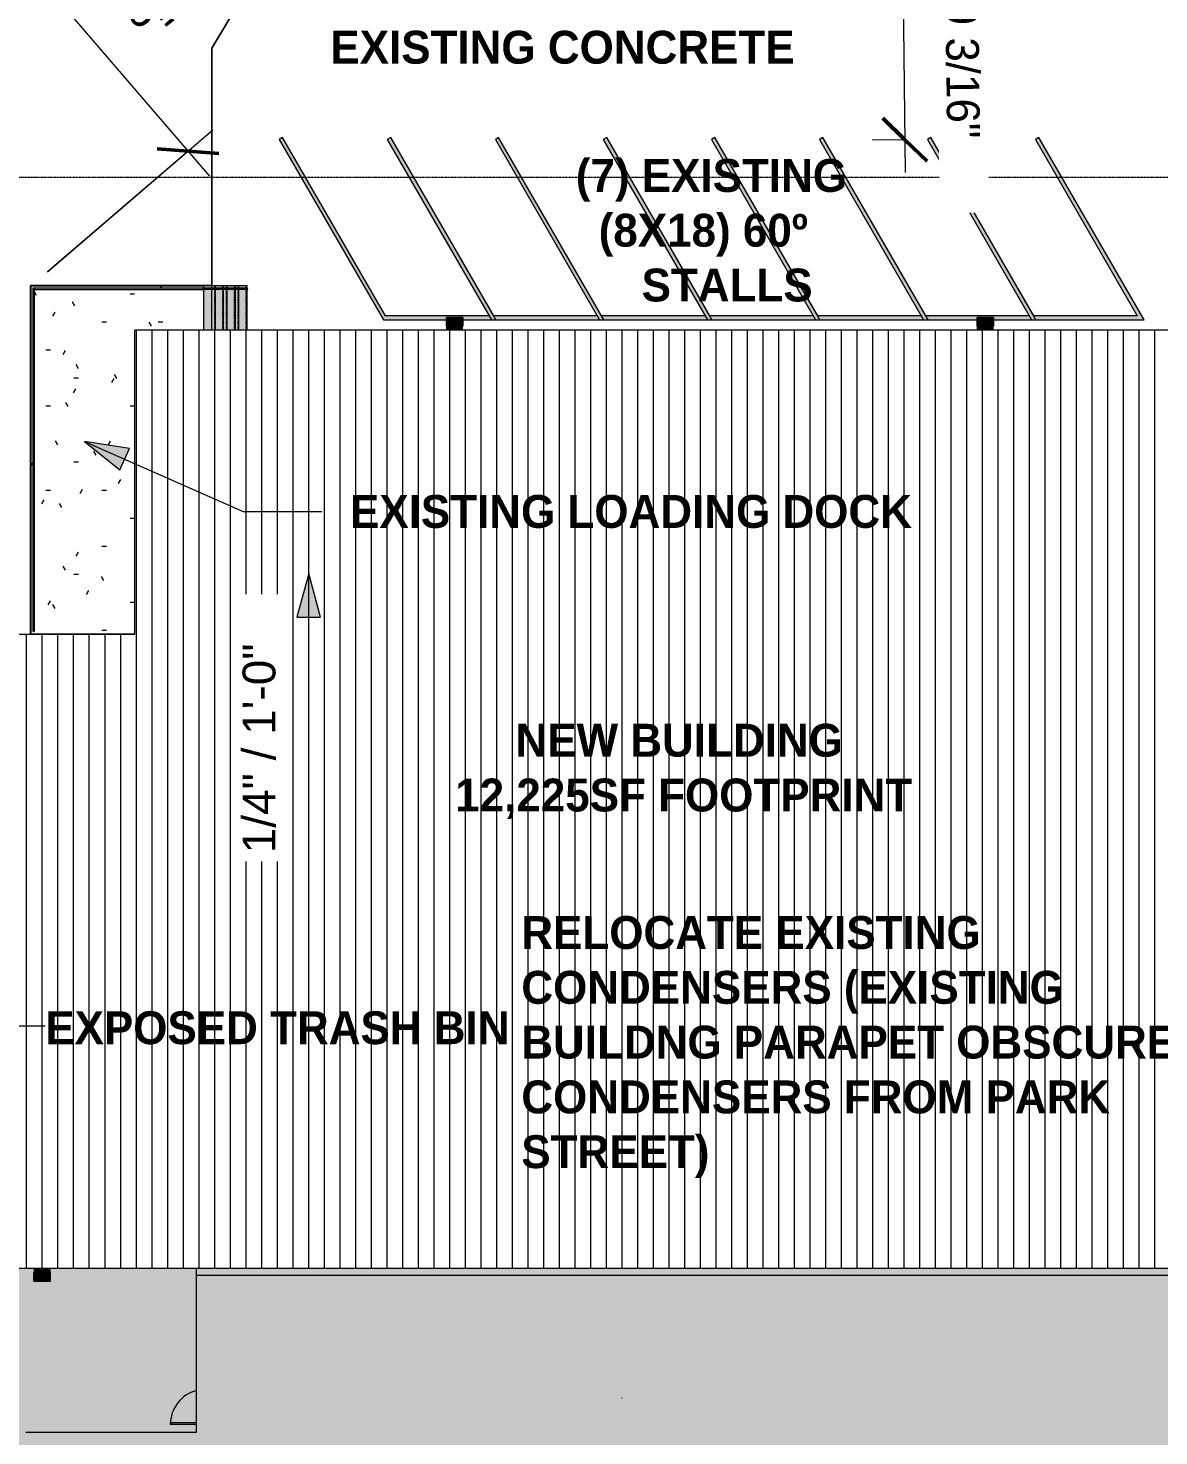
# Model space of a CAD drawing. Header units: inches. Extents: x -5728 to 634, y 9881 to 15115.
# Drawn here: x -3215 to -2055, y 10635 to 12081 of the extents above; entities that cross this region are included whole.
import ezdxf

# ---------------------------------------------------------------- set-up
doc = ezdxf.new("R2010")
doc.units = ezdxf.units.IN
doc.header["$MEASUREMENT"] = 0
for name, pattern in [('Aligning Line 1_8_', [0.25, 0.125, -0.125]), ('Dash 1_16_', [0.125, 0.0625, -0.0625]), ('Overhead 1_16_', [0.101562, 0.0625, -0.039062])]:
    doc.linetypes.add(name, pattern=pattern)
for name, color, linetype, lineweight in [('A-ANNO-DIMS', 211, 'Continuous', 9), ('A-ANNO-DIMS-360', 211, 'Continuous', 9), ('A-DOOR', 31, 'Continuous', 9), ('A-FLOR-HRAL', 11, 'Continuous', 9), ('A-GENM', 5, 'Continuous', 9), ('A-ROOF', 132, 'Continuous', 9), ('A-ROOF-PATT', 132, 'Continuous', 9), ('C-BLDG-PADS', 91, 'Continuous', 9), ('C-PRKG', 3, 'Continuous', 9), ('C-PRKG-IDEN', 70, 'Continuous', 9), ('C-TOPO', 7, 'Continuous', 9), ('E-LITE-EQPM', 33, 'Continuous', 9), ('G-ANNO-DIMS', 111, 'Continuous', 9), ('G-ANNO-SYMB', 111, 'Aligning Line 1_8_', 9), ('G-ANNO-TEXT', 231, 'Continuous', 9), ('S-STRS', 31, 'Continuous', 9)]:
    doc.layers.add(name, color=color, linetype=linetype, lineweight=lineweight)
doc.styles.add('Arial', font='arial.ttf', dxfattribs={"height": 33.75})
doc.styles.add('Century Gothic', font='ufonts.com_century-gothic.ttf', dxfattribs={"height": 33.75})
doc.styles.add('Century Gothic_B', font='GOTHICB.TTF', dxfattribs={"height": 33.75})
doc.dimstyles.new('OD__1_16__Tol__', dxfattribs={"dimscale": 12, "dimtxt": 35.240679, "dimasz": 3.75, "dimexe": 2.8125, "dimexo": 1.875, "dimgap": 2.8125, "dimtad": 1, "dimdec": 4, "dimrnd": 0.0625, "dimzin": 3, "dimdsep": 46, "dimlunit": 4, "dimtxsty": 'Century Gothic', "dimblk1": 'OBLIQUE', "dimblk2": 'OBLIQUE', "dimsah": 1, "dimcen": 0.09, "dimdle": 2.8125, "dimazin": 0, "dimtfac": 1, "dimtdec": 4, "dimtix": 1, "dimtmove": 0, "dimatfit": 3, "dimfxl": 1, "dimtvp": 1, "dimtfill": 1, "dimfrac": 2, "dimtolj": 1, "dimtzin": 0, "dimarcsym": 2})

# ---------------------------------------------------------------- blocks, each defined once
blk = doc.blocks.new('Railing - Lapeyre - 1 1_2_ Post-1355937-SITE PLAN')
at = {"layer": 'A-FLOR-HRAL'}
blk.add_hatch(color=256, dxfattribs=at).paths.add_polyline_path([(0.1, 0.7), (-0.2, 0.6), (-0.6, 0.3), (-0.6, 0), (-0.6, 0.1), (-0.4, 0.5), (0, 0.7)], flags=0)
blk.add_arc((0, 0), 0.75, 90, 180, dxfattribs=at)
blk = doc.blocks.new('Railing - Lapeyre - 1 1_2_ Post-V1-SITE PLAN')
at = {"layer": 'A-FLOR-HRAL'}
blk.add_hatch(color=256, dxfattribs=at).paths.add_polyline_path([(0, -0.8), (0.6, -0.3), (0.6, 0), (-0.8, 0), (-0.5, -0.4), (-0.2, -0.7), (0, -0.8)], flags=0)
blk.add_arc((0, 0), 0.75, 180, 360, dxfattribs=at)
blk = doc.blocks.new('Railing - Railing-1339868-SITE PLAN')
at = {"layer": 'A-FLOR-HRAL'}
for points in [[(-3210, 11461.9), (-3208.5, 11461.9), (-3208.6, 11812.5), (-3210, 11813.7), (-3210, 11462.1)], [(-3208.5, 11812.4), (-3035.1, 11812.5), (-3035.3, 11813.1), (-3035.1, 11813.5), (-3034.6, 11813.9), (-3209.9, 11813.8), (-3208.5, 11812.4)]]:
    blk.add_hatch(color=256, dxfattribs=at).paths.add_polyline_path(points, flags=0)
for p, q in [((-3034.6, 11813.9), (-3210, 11813.9)), ((-3210, 11813.9), (-3210, 11461.9)), ((-3208.5, 11812.4), (-3034.6, 11812.4)), ((-3208.5, 11461.9), (-3208.5, 11812.4)), ((-3034.6, 11813.9), (-3034.6, 11813.8)), ((-3208.5, 11461.9), (-3210, 11461.9))]:
    blk.add_line(p, q, dxfattribs=at)
blk.add_open_spline([(-3210, 11813.9), (-3210, 11813.9), (-3209.9, 11813.9), (-3209.9, 11813.8), (-3209.9, 11813.8), (-3209.8, 11813.8), (-3209.8, 11813.7), (-3209.7, 11813.7), (-3209.7, 11813.6), (-3209.6, 11813.5), (-3209.5, 11813.5), (-3209.5, 11813.4), (-3209.4, 11813.4), (-3209.4, 11813.3), (-3209.3, 11813.3), (-3209.3, 11813.2), (-3209.3, 11813.2), (-3209.2, 11813.1), (-3209.2, 11813.1), (-3209.1, 11813), (-3209.1, 11813), (-3209, 11813), (-3209, 11812.9), (-3208.9, 11812.9), (-3208.9, 11812.8), (-3208.8, 11812.8), (-3208.8, 11812.7), (-3208.7, 11812.7), (-3208.7, 11812.6), (-3208.6, 11812.6), (-3208.6, 11812.5), (-3208.6, 11812.5), (-3208.5, 11812.5), (-3208.5, 11812.4), (-3208.5, 11812.4), (-3208.5, 11812.4)], degree=3, knots=[0, 0, 0, 0, 0.083333, 0.125, 0.166667, 0.208333, 0.229167, 0.25, 0.291667, 0.333333, 0.354167, 0.375, 0.395833, 0.416667, 0.4375, 0.458333, 0.479167, 0.5, 0.520833, 0.541667, 0.5625, 0.583333, 0.604167, 0.625, 0.645833, 0.666667, 0.6875, 0.708333, 0.75, 0.770833, 0.791667, 0.833333, 0.875, 0.916667, 1, 1, 1, 1], dxfattribs=at)
at = {"rotation": 269.9999999999996}
blk.add_blockref('Railing - Lapeyre - 1 1_2_ Post-1355937-SITE PLAN', (-3034.6, 11813.1), dxfattribs=at)
blk.add_blockref('Railing - Lapeyre - 1 1_2_ Post-V1-SITE PLAN', (-3209.2, 11461.9))
blk = doc.blocks.new('Railing - Lapeyre - 1 1_2_ Post-1355956-SITE PLAN')
at = {"layer": 'A-FLOR-HRAL'}
blk.add_hatch(color=256, dxfattribs=at).paths.add_polyline_path([(0.7, 0.2), (0.4, 0.7), (-0.2, 0.6), (-0.5, 0.5), (-0.8, 0), (-0.7, -0.2), (-0.4, -0.6), (0, -0.8), (0.5, -0.5), (0.7, 0)], flags=0)
for start, end in [(360, 180), (180, 360)]:
    blk.add_arc((0, 0), 0.75, start, end, dxfattribs=at)
blk = doc.blocks.new('Railing - Lapeyre - 1 1_2_ Post-V2-SITE PLAN')
at = {"layer": 'A-FLOR-HRAL'}
blk.add_hatch(color=256, dxfattribs=at).paths.add_polyline_path([(0.7, 0), (0.6, 0.4), (0.3, 0.7), (-0.2, 0.6), (-0.7, 0.3), (-0.8, 0), (-0.7, -0.3), (-0.1, -0.7), (0.1, -0.7), (0.6, -0.4), (0.7, -0.2)], flags=0)
for start, end in [(360, 180), (180, 255), (270, 360)]:
    blk.add_arc((0, 0), 0.75, start, end, dxfattribs=at)
blk = doc.blocks.new('Railing - Railing-1340472-SITE PLAN')
at = {"layer": 'A-FLOR-HRAL'}
for points in [[(-3034, 11812.3), (-3026.2, 11812.4), (-3026.2, 11813.8), (-3034, 11813.7), (-3033.8, 11813), (-3034, 11812.5), (-3034.4, 11812.3)], [(-3026.2, 11812.3), (-2990.4, 11812.3), (-2990.8, 11812.7), (-2991, 11813), (-2990.9, 11813.4), (-2990.4, 11813.8), (-3026.2, 11813.8)]]:
    blk.add_hatch(color=256, dxfattribs=at).paths.add_polyline_path(points, flags=0)
for p, q in [((-3026.2, 11813.8), (-3034.6, 11813.8)), ((-3026.2, 11812.3), (-3034.6, 11812.3)), ((-2990.2, 11813.8), (-3026.2, 11813.8)), ((-2990.2, 11812.3), (-3026.2, 11812.3))]:
    blk.add_line(p, q, dxfattribs=at)
at = {"rotation": 270}
for name, p in [('Railing - Lapeyre - 1 1_2_ Post-V2-SITE PLAN', (-3034.6, 11813)), ('Railing - Lapeyre - 1 1_2_ Post-1355956-SITE PLAN', (-2990.2, 11813))]:
    blk.add_blockref(name, p, dxfattribs=at)
blk = doc.blocks.new('321723 - Pavement Markings - Parking - Angled - _8X18_ 70º-1523153-SITE PLAN')
at = {"layer": 'C-PRKG'}
h = blk.add_hatch(color=256, dxfattribs=at)
h.paths.add_polyline_path([(73.9, -203), (77.6, -201.6), (5.7, -4), (103.6, -4), (102.2, 0), (0, 0), (41.9, -115.2)], flags=0)
h.paths.add_polyline_path([(179.8, -201.6), (107.9, -4), (141.8, -103.1), (178.9, -199.4)], flags=0)
h.paths.add_polyline_path([(105, -2), (107.9, -4), (106.4, 0), (105.1, -1.8)], flags=0)
h = blk.add_hatch(color=256, dxfattribs=at)
h.paths.add_polyline_path([(107.9, -4), (105, -2), (106.4, 0)], flags=0)
h.paths.add_polyline_path([(176, -203), (179.8, -201.6), (141.8, -103.1), (107.9, -4), (205.8, -4), (204.3, 0), (102.2, 0), (171.8, -191.3)], flags=0)
h.paths.add_polyline_path([(282, -201.6), (210, -4), (244, -103.1), (281.1, -199.4)], flags=0)
h.paths.add_polyline_path([(207.2, -2), (210, -4), (208.6, 0), (207.3, -1.8)], flags=0)
h = blk.add_hatch(color=256, dxfattribs=at)
h.paths.add_polyline_path([(210, -4), (207.2, -2), (208.6, 0)], flags=0)
h.paths.add_polyline_path([(278.2, -203), (282, -201.6), (244, -103.1), (210, -4), (307.9, -4), (306.5, 0), (204.3, 0), (275.4, -195.3)], flags=0)
h.paths.add_polyline_path([(384.1, -201.6), (313, -6.3), (346.2, -103.1), (383.2, -199.4)], flags=0)
h.paths.add_polyline_path([(309.3, -2), (312.2, -4), (310.7, 0), (309.5, -1.8)], flags=0)
h = blk.add_hatch(color=256, dxfattribs=at)
h.paths.add_polyline_path([(312.2, -4), (309.3, -2), (310.7, 0), (312.1, -3.8)], flags=0)
h.paths.add_polyline_path([(380.4, -203), (384.1, -201.6), (346.2, -103.1), (312.2, -4), (410.1, -4), (408.6, 0), (306.5, 0), (359.2, -144.8)], flags=0)
h.paths.add_polyline_path([(486.3, -201.6), (414.4, -4), (448.3, -103.1), (485.4, -199.4)], flags=0)
h.paths.add_polyline_path([(411.5, -2), (414.4, -4), (412.9, 0), (411.6, -1.8)], flags=0)
h = blk.add_hatch(color=256, dxfattribs=at)
h.paths.add_polyline_path([(414.4, -4), (411.5, -2), (412.9, 0)], flags=0)
h.paths.add_polyline_path([(516.5, -4), (550.5, -103.1), (587.6, -199.3), (534.1, -52.4)], flags=0)
h.paths.add_polyline_path([(515.1, 0), (513.7, -2), (516.5, -4)], flags=0)
h.paths.add_polyline_path([(510.8, 0), (511, -0.2), (511.5, 0)], flags=0)
h.paths.add_polyline_path([(482.5, -203), (486.3, -201.6), (448.3, -103.1), (414.4, -4), (512.3, -4), (510.8, 0), (408.6, 0), (471.2, -171.8)], flags=0)
h = blk.add_hatch(color=256, dxfattribs=at)
h.paths.add_polyline_path([(516.5, -4), (513.7, -2), (515.1, 0)], flags=0)
h.paths.add_polyline_path([(584.7, -203), (588.4, -201.6), (550.5, -103.1), (516.5, -4), (614.4, -4), (613, 0), (510.8, 0), (575.1, -176.6)], flags=0)
h.paths.add_polyline_path([(690.6, -201.6), (621.2, -11.4), (652.6, -103.1), (689.7, -199.4)], flags=0)
h.paths.add_polyline_path([(615.8, -2), (618.7, -4), (617.2, 0), (615.9, -1.8)], flags=0)
h = blk.add_hatch(color=256, dxfattribs=at)
h.paths.add_polyline_path([(993.3, -203), (997.1, -201.6), (959.1, -103.1), (925.2, -4), (919.4, 0), (964.5, -123.9)], flags=0)
h.paths.add_polyline_path([(1099.2, -201.6), (1027.3, -4), (1061.3, -103.1), (1098.4, -199.4)], flags=0)
h.paths.add_polyline_path([(1025.9, 0), (1024.5, -2), (1027.3, -4)], flags=0)
h.paths.add_polyline_path([(1021.6, 0), (1021.8, -0.2), (1022.3, 0)], flags=0)
h.paths.add_polyline_path([(923.7, 0), (925.2, -4), (1023.1, -4), (1021.6, 0), (939, 0)], flags=0)
h.paths.add_polyline_path([(919.4, 0), (922.3, -2), (923.7, 0), (920.1, 0)], flags=0)
h = blk.add_hatch(color=256, dxfattribs=at)
h.paths.add_polyline_path([(1027.3, -4), (1024.5, -2), (1025.9, 0)], flags=0)
h.paths.add_polyline_path([(1095.5, -203), (1099.2, -201.6), (1061.3, -103.1), (1027.3, -4), (1125.2, -4), (1123.8, 0), (1021.6, 0), (1093.9, -198.6)], flags=0)
h.paths.add_polyline_path([(1201.4, -201.6), (1129.5, -4), (1163.4, -103.1), (1200.5, -199.4)], flags=0)
h.paths.add_polyline_path([(1126.6, -2), (1129.5, -4), (1128, 0), (1126.8, -1.8)], flags=0)
h = blk.add_hatch(color=256, dxfattribs=at)
h.paths.add_polyline_path([(1129.5, -4), (1126.6, -2), (1128, 0)], flags=0)
h.paths.add_polyline_path([(1197.6, -203), (1201.4, -201.6), (1163.4, -103.1), (1129.5, -4), (1227.4, -4), (1299.8, -203), (1303.6, -201.6), (1230.2, 0), (1123.8, 0), (1195.8, -197.9)], flags=0)
h = blk.add_hatch(color=256, dxfattribs=at)
h.paths.add_polyline_path([(618.7, -4), (615.8, -2), (617.2, 0)], flags=0)
h.paths.add_polyline_path([(686.8, -203), (690.6, -201.6), (652.6, -103.1), (618.8, -4), (716.6, -4), (715.1, 0), (613, 0), (682.3, -190.5)], flags=0)
h.paths.add_polyline_path([(792.8, -201.6), (720.8, -4), (754.8, -103.1), (791.9, -199.4)], flags=0)
h.paths.add_polyline_path([(718, -2), (720.8, -4), (719.4, 0), (718.1, -1.8)], flags=0)
h = blk.add_hatch(color=256, dxfattribs=at)
h.paths.add_polyline_path([(789, -203), (792.8, -201.6), (754.8, -103.1), (720.8, -4), (715.1, 0), (787.6, -199.2)], flags=0)
h.paths.add_polyline_path([(894.9, -201.6), (824.4, -8.2), (857, -103.1), (894.1, -199.4)], flags=0)
h.paths.add_polyline_path([(817.3, 0), (817.5, -0.2), (818, 0)], flags=0)
h.paths.add_polyline_path([(719.4, 0), (720.8, -4), (818.7, -4), (817.3, 0), (791.3, 0)], flags=0)
h.paths.add_polyline_path([(715.1, 0), (718, -2), (719.4, 0), (715.8, 0)], flags=0)
h.paths.add_polyline_path([(820.1, -2), (823, -4), (821.5, 0), (820.3, -1.8)], flags=0)
h = blk.add_hatch(color=256, dxfattribs=at)
h.paths.add_polyline_path([(891.2, -203), (894.9, -201.6), (857, -103.1), (823, -4), (817.3, 0), (885.2, -186.6)], flags=0)
h.paths.add_polyline_path([(997.1, -201.6), (925.2, -4), (959.1, -103.1), (996.2, -199.4)], flags=0)
h.paths.add_polyline_path([(821.5, 0), (823, -4), (920.9, -4), (919.4, 0), (830.8, 0)], flags=0)
h.paths.add_polyline_path([(817.5, -0.2), (820.1, -2), (821.5, 0), (818.2, -0.1)], flags=0)
h.paths.add_polyline_path([(922.3, -2), (925.2, -4), (923.7, 0), (922.4, -1.8)], flags=0)
for p, q in [((0, 0), (73.9, -203)), ((106.4, 0), (0, 0)), ((102.2, 0), (176, -203)), ((208.6, 0), (102.2, 0)), ((179.8, -201.6), (106.4, 0)), ((204.3, 0), (278.2, -203)), ((310.7, 0), (204.3, 0)), ((282, -201.6), (208.6, 0)), ((306.5, 0), (380.4, -203)), ((412.9, 0), (306.5, 0)), ((384.1, -201.6), (310.7, 0)), ((408.6, 0), (482.5, -203)), ((515.1, 0), (408.6, 0)), ((486.3, -201.6), (412.9, 0)), ((510.8, 0), (584.7, -203)), ((617.2, 0), (510.8, 0)), ((588.4, -201.6), (515.1, 0)), ((613, 0), (686.8, -203)), ((719.4, 0), (613, 0)), ((690.6, -201.6), (617.2, 0)), ((715.1, 0), (789, -203)), ((821.5, 0), (715.1, 0)), ((792.8, -201.6), (719.4, 0)), ((817.3, 0), (891.2, -203)), ((923.7, 0), (817.3, 0)), ((894.9, -201.6), (821.5, 0)), ((919.4, 0), (993.3, -203)), ((1025.9, 0), (919.4, 0)), ((997.1, -201.6), (923.7, 0)), ((1021.6, 0), (1095.5, -203)), ((1128, 0), (1021.6, 0)), ((1099.2, -201.6), (1025.9, 0)), ((1123.8, 0), (1197.6, -203)), ((1230.2, 0), (1123.8, 0)), ((1201.4, -201.6), (1128, 0)), ((1303.6, -201.6), (1230.2, 0)), ((77.6, -201.6), (5.7, -4)), ((5.7, -4), (103.6, -4)), ((103.6, -4), (176, -203)), ((179.8, -201.6), (107.9, -4)), ((107.9, -4), (205.8, -4)), ((205.8, -4), (278.2, -203)), ((282, -201.6), (210, -4)), ((210, -4), (307.9, -4)), ((307.9, -4), (380.4, -203)), ((384.1, -201.6), (312.2, -4)), ((312.2, -4), (410.1, -4)), ((410.1, -4), (482.5, -203)), ((486.3, -201.6), (414.4, -4)), ((414.4, -4), (512.3, -4)), ((512.3, -4), (584.7, -203)), ((588.4, -201.6), (516.5, -4)), ((516.5, -4), (614.4, -4)), ((614.4, -4), (686.8, -203)), ((690.6, -201.6), (618.7, -4)), ((618.7, -4), (716.6, -4)), ((716.6, -4), (789, -203)), ((792.8, -201.6), (720.8, -4)), ((720.8, -4), (818.7, -4)), ((818.7, -4), (891.2, -203)), ((894.9, -201.6), (823, -4)), ((823, -4), (920.9, -4)), ((920.9, -4), (993.3, -203)), ((997.1, -201.6), (925.2, -4)), ((925.2, -4), (1023.1, -4)), ((1023.1, -4), (1095.5, -203)), ((1099.2, -201.6), (1027.3, -4)), ((1027.3, -4), (1125.2, -4)), ((1125.2, -4), (1197.6, -203)), ((1201.4, -201.6), (1129.5, -4)), ((1129.5, -4), (1227.4, -4)), ((1227.4, -4), (1299.8, -203)), ((73.9, -203), (77.6, -201.6)), ((176, -203), (179.8, -201.6)), ((176, -203), (179.8, -201.6)), ((278.2, -203), (282, -201.6)), ((278.2, -203), (282, -201.6)), ((380.4, -203), (384.1, -201.6)), ((380.4, -203), (384.1, -201.6)), ((482.5, -203), (486.3, -201.6)), ((482.5, -203), (486.3, -201.6)), ((584.7, -203), (588.4, -201.6)), ((584.7, -203), (588.4, -201.6)), ((686.8, -203), (690.6, -201.6)), ((686.8, -203), (690.6, -201.6)), ((789, -203), (792.8, -201.6)), ((789, -203), (792.8, -201.6)), ((891.2, -203), (894.9, -201.6)), ((891.2, -203), (894.9, -201.6)), ((993.3, -203), (997.1, -201.6)), ((993.3, -203), (997.1, -201.6)), ((1095.5, -203), (1099.2, -201.6)), ((1095.5, -203), (1099.2, -201.6)), ((1197.6, -203), (1201.4, -201.6)), ((1197.6, -203), (1201.4, -201.6)), ((1299.8, -203), (1303.6, -201.6))]:
    blk.add_line(p, q, dxfattribs=at)
blk = doc.blocks.new('Turning Radius - Semi - 42ft axle to axle - Turning Radius - Semi - 42ft axle to axle-1546870-SITE PLAN')
at = {"layer": 'A-GENM', "linetype": 'Dash 1_16_'}
blk.add_line((426.2, 1436.6), (426.3, 1437.8), dxfattribs=at)
blk = doc.blocks.new('321723 - Pavement Markings - Parking - Angled - EXISTING _8X18_ 60º-1523241-SITE PLAN')
at = {"layer": 'C-PRKG'}
h = blk.add_hatch(color=254, dxfattribs=at)
h.paths.add_polyline_path([(110.9, 0), (0, 0), (108, -187.1), (111.5, -185.1), (6.9, -4), (113.2, -4), (110.9, -0.2)], flags=0)
h.paths.add_polyline_path([(115.5, 0), (114.3, -2), (117.8, -4)], flags=0)
h.paths.add_polyline_path([(117.8, -4), (218.9, -187.1), (222.3, -185.1), (151.3, -62.1)], flags=0)
h = blk.add_hatch(color=254, dxfattribs=at)
h.paths.add_polyline_path([(115.5, 0), (110.9, 0), (217.2, -184), (117.8, -4), (114.3, -2)], flags=0)
h.paths.add_polyline_path([(171.4, 0), (171.4, -2.3), (154.6, -2.3), (154.6, 0), (115.5, 0), (117.8, -4), (224, -4), (221.7, 0), (217.2, 0)], flags=0)
h.paths.add_polyline_path([(226.3, 0), (225.2, -2), (228.6, -4)], flags=0)
h.paths.add_polyline_path([(228.6, -4), (329.7, -187.1), (333.2, -185.1), (262.2, -62.1)], flags=0)
h = blk.add_hatch(color=254, dxfattribs=at)
h.paths.add_polyline_path([(221.7, 0), (329.7, -187.1), (228.6, -4), (225.2, -2), (226.3, 0), (224, 0)], flags=0)
h.paths.add_polyline_path([(332.6, 0), (226.3, 0), (228.6, -4), (334.9, -4), (332.6, -0.2)], flags=0)
h.paths.add_polyline_path([(337.2, 0), (336, -2), (339.5, -4)], flags=0)
h.paths.add_polyline_path([(339.5, -4), (440.6, -187.1), (444, -185.1), (363.4, -45.5)], flags=0)
h = blk.add_hatch(color=254, dxfattribs=at)
h.paths.add_polyline_path([(337.2, 0), (332.6, 0), (436.8, -180.2), (339.5, -4), (336, -2)], flags=0)
h.paths.add_polyline_path([(443.2, 0), (337.2, 0), (339.5, -4), (445.7, -4), (443.4, 0)], flags=0)
h.paths.add_polyline_path([(448, 0), (446.9, -2), (450.3, -4)], flags=0)
h.paths.add_polyline_path([(450.3, -4), (551.4, -187.1), (554.9, -185.1), (483.9, -62.1)], flags=0)
h = blk.add_hatch(color=254, dxfattribs=at)
h.paths.add_polyline_path([(448, 0), (443.4, 0), (551.4, -187.1), (450.3, -4), (446.9, -2)], flags=0)
h.paths.add_polyline_path([(450.3, 0), (448, 0), (450.3, -4), (556.6, -4), (554.3, 0), (464, 0)], flags=0)
h.paths.add_polyline_path([(558.9, 0), (557.7, -2), (561.2, -4)], flags=0)
h.paths.add_polyline_path([(561.2, -4), (662.3, -187.1), (665.7, -185.1), (580.4, -37.3)], flags=0)
h = blk.add_hatch(color=254, dxfattribs=at)
h.paths.add_polyline_path([(556.6, 0), (554.3, 0), (662.3, -187.1), (561.2, -4), (557.7, -2), (558.9, 0)], flags=0)
h.paths.add_polyline_path([(662.3, 0), (558.9, 0), (561.2, -4), (667.4, -4), (665.1, 0)], flags=0)
h.paths.add_polyline_path([(669.7, 0), (668.6, -2), (672, -4), (671.2, -2.6)], flags=0)
h.paths.add_polyline_path([(672, -4), (773.1, -187.1), (776.6, -185.1), (687.8, -31.3)], flags=0)
h = blk.add_hatch(color=254, dxfattribs=at)
h.paths.add_polyline_path([(669.7, 0), (665.1, 0), (773.1, -187.1), (672, -4), (668.6, -2), (669.1, -1.1)], flags=0)
h.paths.add_polyline_path([(778.3, 0), (715.9, 0), (715.9, -2.3), (699.1, -2.3), (699.1, 0), (669.7, 0), (672, -4), (778.3, -4), (884, -187.1), (887.4, -185.1), (780.6, 0)], flags=0)
for p, q in [((0, 0), (108, -187.1)), ((115.5, 0), (0, 0)), ((110.9, 0), (218.9, -187.1)), ((154.6, 0), (110.9, 0)), ((222.3, -185.1), (115.5, 0)), ((226.3, 0), (171.4, 0)), ((221.7, 0), (329.7, -187.1)), ((337.2, 0), (221.7, 0)), ((333.2, -185.1), (226.3, 0)), ((332.6, 0), (440.6, -187.1)), ((448, 0), (332.6, 0)), ((444, -185.1), (337.2, 0)), ((443.4, 0), (551.4, -187.1)), ((558.9, 0), (443.4, 0)), ((554.9, -185.1), (448, 0)), ((554.3, 0), (662.3, -187.1)), ((669.7, 0), (554.3, 0)), ((665.7, -185.1), (558.9, 0)), ((665.1, 0), (773.1, -187.1)), ((699.1, 0), (665.1, 0)), ((776.6, -185.1), (669.7, 0)), ((780.6, 0), (715.9, 0)), ((887.4, -185.1), (780.6, 0)), ((111.5, -185.1), (6.9, -4)), ((6.9, -4), (113.2, -4)), ((113.2, -4), (218.9, -187.1)), ((222.3, -185.1), (117.8, -4)), ((117.8, -4), (224, -4)), ((224, -4), (329.7, -187.1)), ((333.2, -185.1), (228.6, -4)), ((228.6, -4), (334.9, -4)), ((334.9, -4), (440.6, -187.1)), ((444, -185.1), (339.5, -4)), ((339.5, -4), (445.7, -4)), ((445.7, -4), (551.4, -187.1)), ((554.9, -185.1), (450.3, -4)), ((450.3, -4), (556.6, -4)), ((556.6, -4), (662.3, -187.1)), ((665.7, -185.1), (561.2, -4)), ((561.2, -4), (667.4, -4)), ((667.4, -4), (773.1, -187.1)), ((776.6, -185.1), (672, -4)), ((672, -4), (778.3, -4)), ((778.3, -4), (884, -187.1)), ((108, -187.1), (111.5, -185.1)), ((218.9, -187.1), (222.3, -185.1)), ((218.9, -187.1), (222.3, -185.1)), ((329.7, -187.1), (333.2, -185.1)), ((329.7, -187.1), (333.2, -185.1)), ((440.6, -187.1), (444, -185.1)), ((440.6, -187.1), (444, -185.1)), ((551.4, -187.1), (554.9, -185.1)), ((551.4, -187.1), (554.9, -185.1)), ((662.3, -187.1), (665.7, -185.1)), ((662.3, -187.1), (665.7, -185.1)), ((773.1, -187.1), (776.6, -185.1)), ((773.1, -187.1), (776.6, -185.1)), ((884, -187.1), (887.4, -185.1))]:
    blk.add_line(p, q, dxfattribs=at)
blk = doc.blocks.new('Pathway_Cooper_Streetworks_WKP_Pak_Glass - Pathway_Cooper_Streetworks_WKP_Pak_Glass-1556231-SITE PLAN')
at = {"layer": 'E-LITE-EQPM'}
for points in [[(-2780.3, 11783.3), (-2768.8, 11783.3), (-2768.8, 11783.7), (-2785.6, 11783.7), (-2785.6, 11783.3), (-2784.6, 11783.3)], [(-2769.2, 11774.6), (-2768.8, 11774.6), (-2768.8, 11783.3), (-2785.6, 11783.3), (-2785.6, 11774.6), (-2785.1, 11774.7), (-2785.1, 11783), (-2769.3, 11782.9), (-2769.3, 11774.6)], [(-2785.1, 11782.9), (-2785.1, 11783), (-2785.1, 11782.9)], [(-2769.3, 11770.6), (-2769.3, 11783), (-2785.1, 11783), (-2785.1, 11770.6), (-2773.5, 11770.6)], [(-2785.1, 11774.7), (-2785.1, 11774.9), (-2785.1, 11774.8)]]:
    blk.add_hatch(color=256, dxfattribs=at).paths.add_polyline_path(points, flags=0)
for p, q in [((-2785.6, 11783.3), (-2785.6, 11783.7)), ((-2768.8, 11783.7), (-2785.6, 11783.7)), ((-2785.6, 11774.6), (-2785.6, 11783.3)), ((-2768.8, 11783.3), (-2785.6, 11783.3)), ((-2785.1, 11782.9), (-2785.1, 11783)), ((-2769.3, 11783), (-2785.1, 11783)), ((-2785.1, 11770.6), (-2785.1, 11783)), ((-2769.3, 11783), (-2785.1, 11783)), ((-2785.1, 11774.7), (-2785.1, 11782.9)), ((-2769.3, 11783), (-2769.3, 11782.9)), ((-2769.3, 11783), (-2769.3, 11770.6)), ((-2769.3, 11782.9), (-2769.3, 11774.7)), ((-2768.8, 11783.7), (-2768.8, 11783.3)), ((-2768.8, 11783.3), (-2768.8, 11774.6)), ((-2785.1, 11774.6), (-2785.6, 11774.6)), ((-2768.8, 11774.6), (-2769.3, 11774.6))]:
    blk.add_line(p, q, dxfattribs=at)
blk = doc.blocks.new('Pathway_Cooper_Streetworks_WKP_Pak_Glass - Pathway_Cooper_Streetworks_WKP_Pak_Glass-V9-SITE PLAN')
at = {"layer": 'E-LITE-EQPM'}
for points in [[(-3207.9, 10794.5), (-3192.1, 10794.5), (-3192.1, 10803.2), (-3192.6, 10803.1), (-3192.6, 10794.8), (-3208.5, 10794.9), (-3208.5, 10803.2), (-3208.9, 10803.2), (-3208.9, 10794.5), (-3208.4, 10794.5)], [(-3208.4, 10794.8), (-3192.6, 10794.8), (-3192.6, 10807.1), (-3208.4, 10807.1)], [(-3195, 10794.1), (-3192.1, 10794.1), (-3192.1, 10794.5), (-3208.9, 10794.5), (-3208.9, 10794.1), (-3207.9, 10794.1)], [(-3208.5, 10794.9), (-3208.4, 10794.9), (-3208.5, 10794.9)]]:
    blk.add_hatch(color=256, dxfattribs=at).paths.add_polyline_path(points, flags=0)
for p, q in [((-3208.9, 10794.5), (-3208.9, 10803.2)), ((-3208.9, 10803.2), (-3208.4, 10803.2)), ((-3208.5, 10794.9), (-3208.5, 10803.1)), ((-3208.4, 10794.8), (-3208.4, 10807.1)), ((-3192.6, 10807.1), (-3192.6, 10794.8)), ((-3192.6, 10803.2), (-3192.1, 10803.2)), ((-3192.6, 10803.1), (-3192.6, 10794.9)), ((-3192.1, 10803.2), (-3192.1, 10794.5)), ((-3208.9, 10794.5), (-3192.1, 10794.5)), ((-3208.9, 10794.1), (-3208.9, 10794.5)), ((-3208.9, 10794.1), (-3192.1, 10794.1)), ((-3208.5, 10794.8), (-3208.5, 10794.9)), ((-3208.5, 10794.8), (-3192.6, 10794.8)), ((-3208.4, 10794.8), (-3192.6, 10794.8)), ((-3192.6, 10794.9), (-3192.6, 10794.8)), ((-3192.1, 10794.5), (-3192.1, 10794.1))]:
    blk.add_line(p, q, dxfattribs=at)
blk = doc.blocks.new('Door-Passage-Single-Flush1 - 36_ x 84_-1589671-SITE PLAN')
at = {"layer": 'A-DOOR'}
blk.add_hatch(color=254, dxfattribs=at).paths.add_polyline_path([(18, -12.4), (16.2, -12.4), (16.2, -39.1), (18, -39.1)], flags=0)
for p, q in [((16.2, -39.1), (16.2, -12.4)), ((18, -12.4), (18, -39.1)), ((18, -39.1), (16.2, -39.1))]:
    blk.add_line(p, q, dxfattribs=at)
blk.add_arc((18, -3.1), 36, 195.0994, 270, dxfattribs=at)
blk = doc.blocks.new('DIMBLOCK2-SITE PLAN')
at = {"layer": 'A-ANNO-DIMS-360', "lineweight": 50}
for p, q in [((-2317.7, 12191.3), (-2340.4, 12213.6)), ((-2317.7, 12191.3), (-2294.9, 12169.1)), ((-2315.1, 11966.2), (-2337.8, 11988.4)), ((-2315.1, 11966.2), (-2292.3, 11944))]:
    blk.add_line(p, q, dxfattribs=at)
at = {"layer": 'A-ANNO-DIMS-360'}
for p, q in [((-2318, 12225.1), (-2314.7, 11932.4)), ((-2308.3, 12191.4), (-2351.4, 12191)), ((-2317.7, 12191.3), (-2308.3, 12191.4)), ((-2314.5, 11966.2), (-2348.8, 11965.8)), ((-2315.1, 11966.2), (-2314.5, 11966.2))]:
    blk.add_line(p, q, dxfattribs=at)
at = {"layer": 'A-ANNO-DIMS-360', "color": 0, "insert": (-2240.8, 12208), "char_height": 33.75, "width": 308.104, "attachment_point": 1, "rotation": 270.6523, "line_spacing_factor": 0.984502, "style": 'Century Gothic', "bg_fill": 3, "box_fill_scale": 1.25, "bg_fill_color": 256, "bg_fill_true_color": 13158600, "bg_fill_transparency": 0}
blk.add_mtext('18\' - 9 3/16"', dxfattribs=at)
blk = doc.blocks.new('_Oblique')
at = {"color": 0, "linetype": 'ByBlock', "lineweight": -2}
blk.add_line((-0.5, -0.5), (0.5, 0.5), dxfattribs=at)
blk = doc.blocks.new('DIMBLOCK3-SITE PLAN')
at = {"layer": 'A-ANNO-DIMS-360'}
for p, q in [((-3425.5, 12099.1), (-3255.8, 12244.8)), ((-3303.4, 12248.4), (-3028.8, 11928.7)), ((-3281.5, 12222.8), (-3425.5, 12099.1)), ((-3194.9, 11830.6), (-3025.2, 11976.3)), ((-3050.8, 11954.3), (-3194.9, 11830.6))]:
    blk.add_line(p, q, dxfattribs=at)
at = {"layer": 'A-ANNO-DIMS-360', "lineweight": 50}
for p, q in [((-3281.5, 12222.8), (-3313.2, 12225.2)), ((-3281.5, 12222.8), (-3249.7, 12220.4)), ((-3050.8, 11954.3), (-3082.5, 11956.7)), ((-3050.8, 11954.3), (-3019.1, 11951.9))]:
    blk.add_line(p, q, dxfattribs=at)
at = {"layer": 'A-ANNO-DIMS-360', "color": 0, "insert": (-3154.7, 12193.5), "char_height": 33.75, "width": 173.183, "attachment_point": 1, "rotation": 310.6602, "line_spacing_factor": 0.984502, "style": 'Century Gothic', "bg_fill": 3, "box_fill_scale": 1.25, "bg_fill_color": 256, "bg_fill_true_color": 13158600, "bg_fill_transparency": 0}
blk.add_mtext('29\' - 6"', dxfattribs=at)

msp = doc.modelspace()

# ---------------------------------------------------------------- hatches: boundary and pattern name
at = {"layer": 'A-ROOF'}
for color, points in [(254, [(-3217.20325, 10386.77039), (-1938.57825, 10386.77039), (-1938.57825, 10800.39539), (-3042.20325, 10800.39539), (-3042.20325, 10639.02039), (-3217.20325, 10639.02039), (-3217.20325, 10534.92041)]), (256, [(-2105.2339, 10800.39539), (-1938.57825, 10800.39539), (-1938.57825, 10807.14539), (-3042.20325, 10807.14539), (-3042.20325, 10800.39539), (-2831.77015, 10800.39539)])]:
    msp.add_hatch(color=color, dxfattribs=at).paths.add_polyline_path(points, flags=0)
at = {"layer": 'A-ROOF-PATT'}
h = msp.add_hatch(dxfattribs=at)
h.set_pattern_fill('FP_1', color=256, style=0, pattern_type=2)
h.set_pattern_definition([(270, (0, 9.729), (16.082, 1e-15), [])])
h.paths.add_polyline_path([(-1741.96578, 10807.14539), (-1585.45325, 10807.14539), (-1585.45325, 11770.64539), (-3105.45325, 11770.64539), (-3105.45325, 11458.64539), (-3567.64075, 11458.64539), (-3567.64075, 11061.88562), (-3358.64075, 11061.88562), (-3358.64075, 10807.14539), (-2105.2339, 10807.14539)], flags=0)
h.paths.add_polyline_path([(-1739.78138, 11068.14539), (-1799.20325, 11068.14539), (-1799.20325, 11113.92664), (-1739.78138, 11113.92664)], flags=0)
h.paths.add_polyline_path([(-1799.20325, 11221.89932), (-1799.20325, 11267.68057), (-1739.78138, 11267.68057), (-1739.78138, 11221.89932), (-1787.37429, 11221.89932)], flags=0)
h.paths.add_polyline_path([(-1787.37429, 11375.68057), (-1799.20325, 11375.68057), (-1799.20325, 11421.46182), (-1739.78138, 11421.46182), (-1739.78138, 11375.68057), (-1741.96578, 11375.68057)], flags=0)
at = {"layer": 'C-BLDG-PADS'}
h = msp.add_hatch(dxfattribs=at)
h.set_pattern_fill('FP_2', style=0, pattern_type=2)
h.set_pattern_definition([(0, (0, 0), (115.2, 28.8), [4.752, -81.648, 4.752, -81.648, -460.8]), (0, (0, 0), (115.2, 28.8), [-172.8, 4.752, -168.048, 4.752, -81.648, -201.6]), (0, (0, 0), (115.2, 28.8), [-432, 4.752, -52.848, 4.752, -139.248]), (120, (43.2, 14.4), (-82.54153, 85.366127), [4.752, -81.648, 4.752, -81.648, -460.8]), (120, (43.2, 14.4), (-82.54153, 85.366127), [-172.8, 4.752, -168.048, 4.752, -81.648, -201.6]), (120, (43.2, 14.4), (-82.54153, 85.366127), [-432, 4.752, -52.848, 4.752, -139.248]), (240, (57.6, 72), (-32.65847, -114.166127), [4.752, -81.648, 4.752, -81.648, -460.8]), (240, (57.6, 72), (-32.65847, -114.166127), [-172.8, 4.752, -168.048, 4.752, -81.648, -201.6]), (240, (57.6, 72), (-32.65847, -114.166127), [-432, 4.752, -52.848, 4.752, -139.248])])
h.paths.add_polyline_path([(-3209.95325, 11458.77039), (-3105.45325, 11458.77039), (-3105.45325, 11770.64539), (-3034.57825, 11770.64539), (-3034.57825, 11812.29955), (-3208.45325, 11812.39539), (-3208.55373, 11461.5715), (-3208.82852, 11461.30061), (-3209.39775, 11461.19751), (-3209.73358, 11461.4483), (-3209.95325, 11461.89539), (-3209.85277, 11813.89539), (-3034.57825, 11813.89539), (-3034.57825, 11815.89539), (-3211.95325, 11815.89539), (-3211.95325, 11458.77039)], flags=0)
h = msp.add_hatch(color=256, dxfattribs=at)
h.paths.add_polyline_path([(-3217.20325, 10617.02866), (-3217.20325, 10639.02039), (-3042.20325, 10639.02039), (-3042.20325, 10647.20789), (-3068.82825, 10647.20789), (-3068.82825, 10648.95789), (-3042.20325, 10648.95789), (-3042.20325, 10807.14539), (-3192.64075, 10807.14539), (-3192.57331, 10803.21137), (-3192.14075, 10803.21137), (-3192.14075, 10794.10339), (-3208.89075, 10794.10339), (-3208.89075, 10803.21137), (-3208.39075, 10803.21137), (-3208.39075, 10807.14539), (-3358.64075, 10807.14539), (-3358.64075, 10927.33289), (-3362.57478, 10927.26545), (-3362.57478, 10926.83289), (-3371.68276, 10926.83289), (-3371.68276, 10943.58289), (-3362.57478, 10943.58289), (-3362.57478, 10943.08289), (-3358.64075, 10943.08289), (-3358.74232, 11061.88562), (-3567.64075, 11061.88562), (-3567.64075, 11250.95301), (-3571.57478, 11250.88557), (-3571.57478, 11250.45301), (-3580.68276, 11250.45301), (-3580.68276, 11267.20301), (-3571.57478, 11267.20301), (-3571.57478, 11266.70301), (-3567.64075, 11266.70301), (-3567.64075, 11441.99789), (-4046.67793, 11256.00512), (-3553.79626, 10638.40503), (-3295.84592, 10638.39952), (-3232.84644, 10621.27964)], flags=0)
h.paths.add_polyline_path([(-3495.84229, 10623.59767), (-3287.13683, 10623.59767), (-3297.44748, 10626.39955), (-3544.21534, 10626.39955), (-3541.97937, 10623.59779), (-3497.32544, 10623.59767)], flags=0)
h.paths.add_polyline_path([(-3457.50108, 10847.02188), (-3457.50108, 10919.02188), (-3397.50108, 10919.02188), (-3397.50108, 10847.02188), (-3453.50108, 10847.02188)], flags=0)
h.paths.add_polyline_path([(-3399.3766, 10937.02188), (-3457.50108, 10937.02188), (-3457.50108, 11009.02188), (-3397.50108, 11009.02188), (-3397.50108, 10937.02188)], flags=0)
at = {"layer": 'G-ANNO-DIMS'}
msp.add_hatch(color=256, dxfattribs=at).paths.add_polyline_path([(-2926.92969, 11520.80367), (-2938.9874, 11475.80367), (-2914.87197, 11475.80367)], flags=0)
at = {"layer": 'G-ANNO-TEXT', "lineweight": 20}
msp.add_hatch(color=147, dxfattribs=at).paths.add_polyline_path([(-3157.03551, 11656.40971), (-3120.74442, 11627.19764), (-3111.00047, 11649.25686)], flags=0)
at = {"layer": 'S-STRS'}
h = msp.add_hatch(color=254, dxfattribs=at)
h.paths.add_polyline_path([(-3034.57825, 11770.64539), (-3022.57825, 11770.64539), (-3022.57825, 11812.27399), (-3034.57825, 11812.27399), (-3034.57825, 11801.76123)], flags=0)
h.paths.add_polyline_path([(-3033.82825, 11813.77399), (-3022.57825, 11813.77399), (-3022.57825, 11816.27399), (-3034.57825, 11816.27399), (-3034.57825, 11813.89539), (-3033.92873, 11813.77399)], flags=0)
h = msp.add_hatch(color=7, dxfattribs=at)
h.paths.add_polyline_path([(-3022.57825, 11770.64539), (-3014.20653, 11770.64539), (-3014.20653, 11812.27399), (-3022.57825, 11812.27399), (-3022.57825, 11773.35945)], flags=0)
h.paths.add_polyline_path([(-3022.57825, 11813.77399), (-3014.20653, 11813.77399), (-3014.20653, 11816.27399), (-3022.57825, 11816.27399)], flags=0)
h = msp.add_hatch(color=254, dxfattribs=at)
h.paths.add_polyline_path([(-3013.40421, 11770.64539), (-3010.57825, 11770.64539), (-3010.57825, 11812.27399), (-3014.20653, 11812.27399), (-3014.20653, 11770.64539)], flags=0)
h.paths.add_polyline_path([(-3010.57825, 11813.77399), (-3010.57825, 11816.27393), (-3014.20653, 11816.27399), (-3014.20653, 11813.77399), (-3011.2773, 11813.77399)], flags=0)
h = msp.add_hatch(color=7, dxfattribs=at)
h.paths.add_polyline_path([(-3002.20653, 11770.64539), (-3002.20653, 11812.27399), (-3010.57825, 11812.27399), (-3010.57825, 11770.64539)], flags=0)
h.paths.add_polyline_path([(-3009.51537, 11813.77399), (-3002.20653, 11813.77399), (-3002.20653, 11816.27399), (-3010.57811, 11816.27399), (-3010.57825, 11813.77399)], flags=0)
h = msp.add_hatch(color=7, dxfattribs=at)
h.paths.add_polyline_path([(-2990.20653, 11770.64539), (-2990.20653, 11812.27399), (-3002.20653, 11812.27399), (-3002.20653, 11770.64539)], flags=0)
h.paths.add_polyline_path([(-2990.20653, 11813.77399), (-2990.20653, 11816.27399), (-3002.20653, 11816.27399), (-3002.20653, 11813.77399), (-2990.38104, 11813.77399)], flags=0)

# ---------------------------------------------------------------- linework, layer by layer
at = {"layer": 'A-ROOF'}
for p, q in [((-1585.45325, 11770.64539), (-3105.45325, 11770.64539)), ((-3105.45325, 11458.64539), (-3105.45325, 11770.64539)), ((-3567.64075, 11458.64539), (-3105.45325, 11458.64539)), ((-1585.45325, 10807.14539), (-3358.64075, 10807.14539)), ((-3042.20325, 10639.02039), (-3042.20325, 10807.14539)), ((-3042.20325, 10800.39539), (-1938.57825, 10800.39539)), ((-3217.20325, 10639.02039), (-3042.20325, 10639.02039))]:
    msp.add_line(p, q, dxfattribs=at)
at = {"layer": 'C-BLDG-PADS'}
for p, q in [((-3034.57825, 11815.89539), (-3211.95325, 11815.89539)), ((-3211.95325, 11815.89539), (-3211.95325, 11458.77039)), ((-3034.57825, 11813.89539), (-3034.57825, 11815.89539)), ((-3034.57825, 11770.64539), (-3034.57825, 11812.27399)), ((-3211.95325, 11458.77039), (-3105.45325, 11458.77039))]:
    msp.add_line(p, q, dxfattribs=at)
at = {"layer": 'C-TOPO'}
for p, q in [((-2973.55481, 12149.10718), (-3026.20331, 12060.22632)), ((-3026.20331, 12060.22632), (-2973.55481, 12149.10718)), ((-3026.20331, 12060.22632), (-3026.20331, 12038.38696)), ((-3026.20331, 12038.38696), (-3026.20331, 12060.22632)), ((-3026.20331, 12038.38696), (-3026.20331, 11853.03076)), ((-3026.20331, 11853.03076), (-3026.20331, 12038.38696)), ((-3026.20331, 11853.03076), (-3026.20331, 11837.76709)), ((-3026.20331, 11837.76709), (-3026.20331, 11853.03076)), ((-3026.20331, 11837.76709), (-3026.20331, 11831.1416)), ((-3026.20331, 11831.1416), (-3026.20331, 11837.76709)), ((-3026.20331, 11831.1416), (-3026.20331, 11816.27417)), ((-3026.20331, 11816.39575), (-3026.20331, 11831.1416)), ((-3026.20331, 11816.39575), (-3212.45325, 11816.39575)), ((-3212.45325, 11816.39575), (-3212.45325, 11816.27417)), ((-3212.45325, 11816.27417), (-3212.45325, 11816.39575)), ((-3212.45325, 11816.39575), (-3026.20331, 11816.39575)), ((-3212.45325, 11816.27417), (-3212.45325, 11764.52124)), ((-3212.45325, 11764.52124), (-3212.45325, 11816.27417)), ((-3026.20331, 11816.39575), (-3026.20331, 11816.27417)), ((-3212.45325, 11764.52124), (-3212.45325, 11472.73022)), ((-3212.45325, 11472.73022), (-3212.45325, 11764.52124)), ((-3212.45325, 11472.73022), (-3212.45325, 11458.64539)), ((-3212.45325, 11458.64539), (-3212.45325, 11472.73022))]:
    msp.add_line(p, q, dxfattribs=at)
at = {"layer": 'G-ANNO-DIMS'}
for p, q in [((-2926.92969, 11520.80367), (-2938.9874, 11475.80367)), ((-2914.87197, 11475.80367), (-2926.92969, 11520.80367)), ((-2926.92969, 11160.80367), (-2926.92969, 11520.80367)), ((-2938.9874, 11475.80367), (-2914.87197, 11475.80367))]:
    msp.add_line(p, q, dxfattribs=at)
at = {"layer": 'G-ANNO-SYMB'}
msp.add_line((-1448.53416, 11927.2913), (-4124.13543, 11927.2913), dxfattribs=at)
at = {"layer": 'G-ANNO-TEXT', "color": 147, "lineweight": 20}
for p, q in [((-3157.03551, 11656.40971), (-3120.74442, 11627.19764)), ((-3111.00047, 11649.25686), (-3157.03551, 11656.40971)), ((-3157.03551, 11656.40971), (-2994.25875, 11584.50831)), ((-3120.74442, 11627.19764), (-3111.00047, 11649.25686)), ((-2994.25875, 11584.50831), (-2913.36968, 11584.50831))]:
    msp.add_line(p, q, dxfattribs=at)
at = {"layer": 'G-ANNO-TEXT'}
msp.add_line((-3241.16913, 11056.28135), (-3197.32312, 11056.28135), dxfattribs=at)
at = {"layer": 'S-STRS'}
for p, q in [((-3034.57825, 11813.89539), (-3034.57825, 11816.27399)), ((-3022.57825, 11816.27399), (-3034.57825, 11816.27399)), ((-3034.57825, 11770.64539), (-3034.57825, 11812.27399)), ((-3026.20653, 11813.77399), (-3026.20653, 11816.27399)), ((-3014.20653, 11816.27399), (-3026.20653, 11816.27399)), ((-3026.20653, 11770.64539), (-3026.20653, 11812.27399)), ((-3022.57825, 11813.77399), (-3022.57825, 11816.27399)), ((-3022.57825, 11770.64539), (-3022.57825, 11812.27399)), ((-3010.57825, 11816.27399), (-3014.20653, 11816.27399)), ((-3002.20653, 11816.27399), (-3014.20653, 11816.27399)), ((-3014.20653, 11813.77399), (-3014.20653, 11816.27399)), ((-3014.20653, 11770.64539), (-3014.20653, 11812.27399)), ((-3010.57825, 11813.77399), (-3010.57825, 11816.27399)), ((-3010.57825, 11770.64539), (-3010.57825, 11812.27399)), ((-2998.57825, 11816.27399), (-3002.20653, 11816.27399)), ((-2990.20653, 11816.27399), (-3002.20653, 11816.27399)), ((-3002.20653, 11813.77399), (-3002.20653, 11816.27399)), ((-3002.20653, 11770.64539), (-3002.20653, 11812.27399)), ((-2998.57825, 11813.77399), (-2998.57825, 11816.27399)), ((-2998.57825, 11770.64539), (-2998.57825, 11812.27399)), ((-2990.20653, 11813.77399), (-2990.20653, 11816.27399)), ((-2990.20653, 11770.64539), (-2990.20653, 11812.27399))]:
    msp.add_line(p, q, dxfattribs=at)
at = {"layer": 'S-STRS', "linetype": 'Overhead 1_16_'}
for p, q in [((-3023.32825, 11813.77399), (-3023.32825, 11816.27399)), ((-3023.32825, 11770.64539), (-3023.32825, 11812.27399)), ((-3014.95653, 11813.77399), (-3014.95653, 11816.27399)), ((-3014.95653, 11770.64539), (-3014.95653, 11812.27399)), ((-3011.32825, 11813.77399), (-3011.32825, 11816.27399)), ((-3011.32825, 11770.64539), (-3011.32825, 11812.27399)), ((-3002.95653, 11813.77399), (-3002.95653, 11816.27399)), ((-3002.95653, 11770.64539), (-3002.95653, 11812.27399)), ((-2999.32825, 11813.77399), (-2999.32825, 11816.27399)), ((-2999.32825, 11770.64539), (-2999.32825, 11812.27399)), ((-2990.95653, 11813.77399), (-2990.95653, 11816.27399)), ((-2990.95653, 11770.64539), (-2990.95653, 11812.27399))]:
    msp.add_line(p, q, dxfattribs=at)

# ---------------------------------------------------------------- block references
at = {"layer": 'A-DOOR', "rotation": 269.9999999999996}
msp.add_blockref('Door-Passage-Single-Flush1 - 36_ x 84_-1589671-SITE PLAN', (-3029.76575, 10665.20789), dxfattribs=at)
at = {"layer": 'A-FLOR-HRAL'}
for name in ['Railing - Railing-1339868-SITE PLAN', 'Railing - Railing-1340472-SITE PLAN']:
    msp.add_blockref(name, (0, 0), dxfattribs=at)
at = {"layer": 'A-GENM', "rotation": 269.6166508328054}
msp.add_blockref('Turning Radius - Semi - 42ft axle to axle - Turning Radius - Semi - 42ft axle to axle-1546870-SITE PLAN', (-4040.00908, 11110.13562), dxfattribs=at)
at = {"layer": 'C-PRKG'}
for name, p, rotation in [('321723 - Pavement Markings - Parking - Angled - _8X18_ 70º-1523153-SITE PLAN', (-4026.21219, 11878.39643), 38.58861115555555), ('321723 - Pavement Markings - Parking - Angled - EXISTING _8X18_ 60º-1523241-SITE PLAN', (-2069.70325, 11781.39539), 180)]:
    msp.add_blockref(name, p, dxfattribs=dict(at, rotation=rotation))
at = {"layer": 'E-LITE-EQPM'}
for name, p in [('Pathway_Cooper_Streetworks_WKP_Pak_Glass - Pathway_Cooper_Streetworks_WKP_Pak_Glass-1556231-SITE PLAN', (0, 0)), ('Pathway_Cooper_Streetworks_WKP_Pak_Glass - Pathway_Cooper_Streetworks_WKP_Pak_Glass-1556231-SITE PLAN', (544.5, 0)), ('Pathway_Cooper_Streetworks_WKP_Pak_Glass - Pathway_Cooper_Streetworks_WKP_Pak_Glass-V9-SITE PLAN', (0, 0))]:
    msp.add_blockref(name, p, dxfattribs=at)

# ---------------------------------------------------------------- texts
at = {"layer": 'C-PRKG-IDEN', "char_height": 33.75, "attachment_point": 1, "style": 'Century Gothic_B'}
for s, insert, width in [('(7) EXISTING', (-2652.80648, 11946.329), 340.875), ('(8X18) 60º', (-2629.36898, 11890.079), 284.0625), ('STALLS', (-2585.30648, 11833.829), 178.39125)]:
    msp.add_mtext(s, dxfattribs=dict(at, insert=insert, width=width))
at = {"layer": 'G-ANNO-TEXT', "color": 147, "lineweight": 20, "char_height": 33.75, "attachment_point": 1, "style": 'Century Gothic_B'}
for s, insert, width in [('EXISTING CONCRETE', (-2904.73364, 12077.98824), 566.98875), ('EXISTING LOADING DOCK', (-2884.56968, 11601.38331), 718.11), ('NEW BUILDING', (-2714.73176, 11366.47647), 403.36875), ('12,225SF FOOTPRINT', (-2776.60676, 11310.22647), 553.35375)]:
    msp.add_mtext(s, dxfattribs=dict(at, insert=insert, width=width))
at = {"layer": 'G-ANNO-TEXT', "char_height": 33.75, "attachment_point": 1, "style": 'Century Gothic_B'}
for s, insert, width in [('RELOCATE EXISTING', (-2708.75083, 11169.02938), 546.53625), ('CONDENSERS (EXISTING', (-2708.75083, 11112.77938), 664.70625), ('EXPOSED TRASH BIN', (-3197.32312, 11071.29021), 551.08125), ('BUILDNG PARAPET OBSCURES', (-2708.75083, 11056.52938), 810.14625), ('CONDENSERS FROM PARK', (-2708.75083, 11000.27938), 719.24625), ('STREET)', (-2708.75083, 10944.02938), 195.435)]:
    msp.add_mtext(s, dxfattribs=dict(at, insert=insert, width=width))

# ---------------------------------------------------------------- next in the draw order: texts
at = {"layer": 'G-ANNO-DIMS', "insert": (-2994.83419, 11233.54399), "char_height": 33.75, "width": 257.4232425, "attachment_point": 1, "rotation": 90, "line_spacing_factor": 0.941778, "style": 'Arial', "bg_fill": 3, "box_fill_scale": 1.25, "bg_fill_color": 256, "bg_fill_true_color": 13158600, "bg_fill_transparency": 0}
msp.add_mtext('1/4" / 1\'-0"', dxfattribs=at)

# ---------------------------------------------------------------- next in the draw order: dimensions: what is measured, and where the dimension line sits
at = {"layer": 'A-ANNO-DIMS'}
for base, p1, p2, angle, override, picture, middle in [((-3050.80532, 11954.30985), (-3442.59943, 12084.42337), (-3211.95325, 11815.89539), 310.66020185, {"dimpost": '<>', "dimfxl": 353.984374}, 'DIMBLOCK3-SITE PLAN', (-3127.08096, 12122.11278)), ((-2315.08997, 11966.19419), (-2285.83572, 12191.70058), (-2292.01861, 11966.45688), 270.65234146, {"dimpost": '<>', "dimfxl": 225.328547}, 'DIMBLOCK2-SITE PLAN', (-2263.03136, 12079.37358))]:
    dim = msp.add_linear_dim(base=base, p1=p1, p2=p2, angle=angle, dimstyle='OD__1_16__Tol__', override=override, dxfattribs=at)
    dim.commit()
    dim.dimension.update_dxf_attribs({"geometry": picture, "text_midpoint": middle})

doc.saveas('drawing.dxf')
